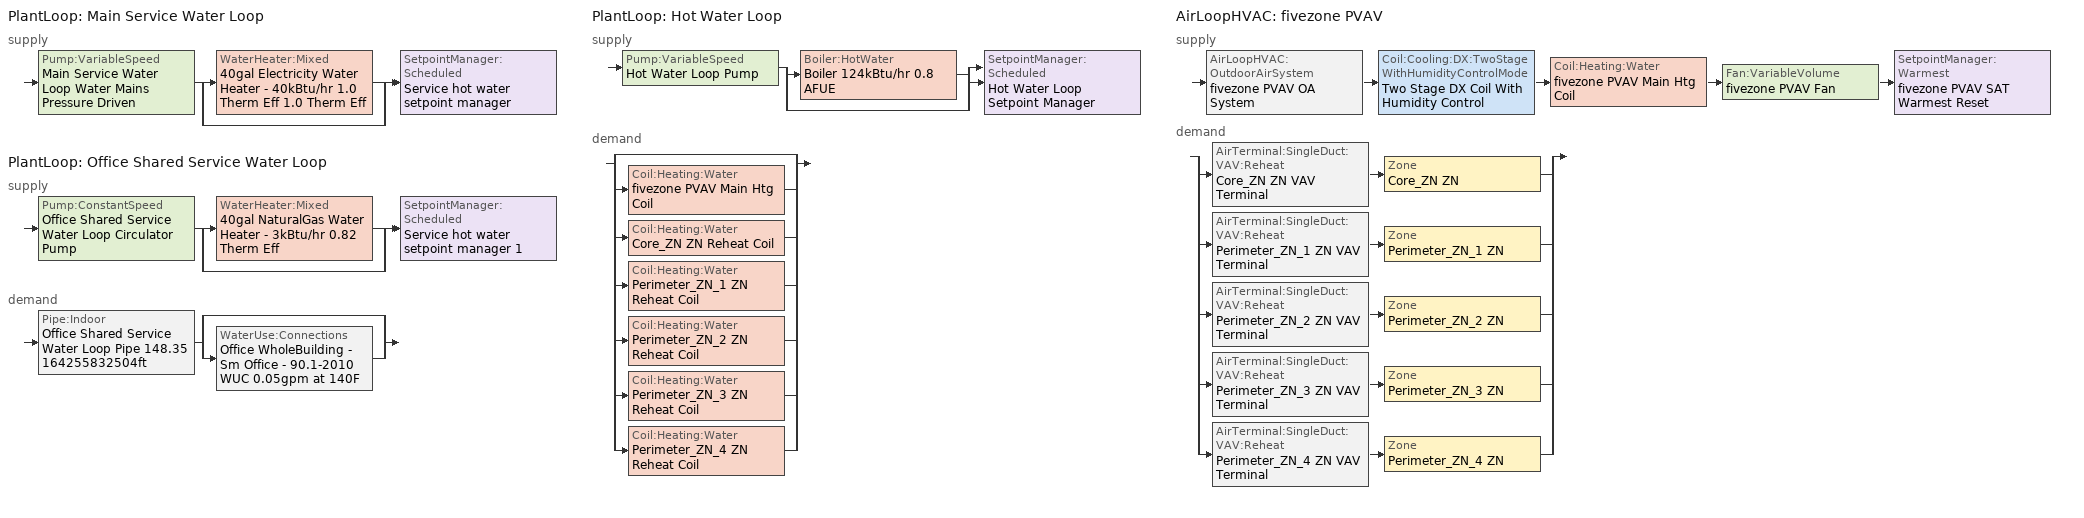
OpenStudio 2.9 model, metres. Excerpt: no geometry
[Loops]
PlantLoop 'Main Service Water Loop'
 supply: Pump:VariableSpeed 'Main Service Water Loop Water Mains Pressure Driven' > split
  | WaterHeater:Mixed '40gal Electricity Water Heater - 40kBtu/hr 1.0 Therm Eff 1.0 Therm Eff'
  | bypass
  join > SetpointManager:Scheduled 'Service hot water setpoint manager'
PlantLoop 'Office Shared Service Water Loop'
 supply: Pump:ConstantSpeed 'Office Shared Service Water Loop Circulator Pump' > split
  | WaterHeater:Mixed '40gal NaturalGas Water Heater - 3kBtu/hr 0.82 Therm Eff'
  | bypass
  join > SetpointManager:Scheduled 'Service hot water setpoint manager 1'
 demand: Pipe:Indoor 'Office Shared Service Water Loop Pipe 148.35164255832504ft' > split
  | bypass
  | WaterUse:Connections 'Office WholeBuilding - Sm Office - 90.1-2010 WUC 0.05gpm at 140F'
PlantLoop 'Hot Water Loop'
 supply: Pump:VariableSpeed 'Hot Water Loop Pump' > split
  | Boiler:HotWater 'Boiler 124kBtu/hr 0.8 AFUE'
  | bypass
  join > SetpointManager:Scheduled 'Hot Water Loop Setpoint Manager'
 demand: split
  | bypass
  | Coil:Heating:Water 'fivezone PVAV Main Htg Coil'
  | Coil:Heating:Water 'Core_ZN ZN Reheat Coil'
  | Coil:Heating:Water 'Perimeter_ZN_1 ZN Reheat Coil'
  | Coil:Heating:Water 'Perimeter_ZN_2 ZN Reheat Coil'
  | Coil:Heating:Water 'Perimeter_ZN_3 ZN Reheat Coil'
  | Coil:Heating:Water 'Perimeter_ZN_4 ZN Reheat Coil'
AirLoopHVAC 'fivezone PVAV'
 supply: AirLoopHVAC:OutdoorAirSystem 'fivezone PVAV OA System' > Coil:Cooling:DX:TwoStageWithHumidityControlMode 'Two Stage DX Coil With Humidity Control' > Coil:Heating:Water 'fivezone PVAV Main Htg Coil' > Fan:VariableVolume 'fivezone PVAV Fan' > SetpointManager:Warmest 'fivezone PVAV SAT Warmest Reset'
 demand: split
  | AirTerminal:SingleDuct:VAV:Reheat 'Core_ZN ZN VAV Terminal' > Zone 'Core_ZN ZN'
  | AirTerminal:SingleDuct:VAV:Reheat 'Perimeter_ZN_1 ZN VAV Terminal' > Zone 'Perimeter_ZN_1 ZN'
  | AirTerminal:SingleDuct:VAV:Reheat 'Perimeter_ZN_2 ZN VAV Terminal' > Zone 'Perimeter_ZN_2 ZN'
  | AirTerminal:SingleDuct:VAV:Reheat 'Perimeter_ZN_3 ZN VAV Terminal' > Zone 'Perimeter_ZN_3 ZN'
  | AirTerminal:SingleDuct:VAV:Reheat 'Perimeter_ZN_4 ZN VAV Terminal' > Zone 'Perimeter_ZN_4 ZN'
[Material] Roughness=Smooth; Thermal Absorptance=0.9; Solar Absorptance=0.7; Visible Absorptance=0.7
Name | Thickness {m} | Conductivity {W/m-K} | Density {kg/m3} | Specific Heat {J/kg-K}
Copper pipe 0.75in type L | 0.001143 | 386 | 8906.27 | 385.1856
Fiberglass batt 0.5in | 0.0127 | 0.0663448 | 11.2129 | 837.36
[Construction]
Copper pipe 0.75in type L with 0.5in fiberglass batt: Fiberglass batt 0.5in, Copper pipe 0.75in type L
[Sizing:Zone] Zone Cooling Design Supply Air Temperature Input Method=SupplyAirTemperature; Zone Cooling Design Supply Air Temperature {C}=12.7778; Zone Cooling Design Supply Air Temperature Difference {deltaC}=11.11; Zone Heating Design Supply Air Temperature Input Method=SupplyAirTemperature; Zone Heating Design Supply Air Temperature {C}=50; Zone Heating Design Supply Air Temperature Difference {deltaC}=11.11; Zone Cooling Design Supply Air Humidity Ratio {kg-H2O/kg-air}=0.0085; Zone Heating Design Supply Air Humidity Ratio {kg-H2O/kg-air}=0.008; Cooling Design Air Flow Method=DesignDay; Heating Design Air Flow Method=DesignDay; Account for Dedicated Outdoor Air System=No; Dedicated Outdoor Air System Control Strategy=NeutralSupplyAir; Dedicated Outdoor Air Low Setpoint Temperature for Design {C}=autosize; Dedicated Outdoor Air High Setpoint Temperature for Design {C}=autosize
Core_ZN ZN; Perimeter_ZN_1 ZN; Perimeter_ZN_2 ZN; Perimeter_ZN_3 ZN; Perimeter_ZN_4 ZN
[Zone equipment]
Core_ZN ZN: Core_ZN ZN VAV Terminal
Perimeter_ZN_1 ZN: Perimeter_ZN_1 ZN VAV Terminal
Perimeter_ZN_2 ZN: Perimeter_ZN_2 ZN VAV Terminal
Perimeter_ZN_3 ZN: Perimeter_ZN_3 ZN VAV Terminal
Perimeter_ZN_4 ZN: Perimeter_ZN_4 ZN VAV Terminal
[PlantLoop] Glycol Concentration=0; Minimum Loop Temperature {C}=10; Plant Loop Volume {m3}=Autocalculate; Load Distribution Scheme=Optimal
Name | Maximum Loop Temperature {C} | Fluid Type
Main Service Water Loop; Office Shared Service Water Loop | 60
Hot Water Loop |  | Water
[Sizing:Plant] Loop Type=Heating; Sizing Option=NonCoincident; Zone Timesteps in Averaging Window=1; Coincident Sizing Factor Mode=None
Name | Design Loop Exit Temperature {C} | Loop Design Temperature Difference {deltaC}
Main Service Water Loop; Office Shared Service Water Loop | 60 | 5
Hot Water Loop | 82.2222 | 11.1111
[SetpointManager:Scheduled] Control Variable=Temperature
Name | Schedule | Setpoint Node or NodeList
Service hot water setpoint manager | Service Water Loop Temp - 140F | Main Service Water Loop Supply Outlet Node
Service hot water setpoint manager 1 | Service Water Loop Temp - 140F 1 | Office Shared Service Water Loop Supply Outlet Node
Hot Water Loop Setpoint Manager | Hot Water Loop Temp - 180F | Hot Water Loop Supply Outlet Node
[Pump:VariableSpeed] Skin Loss Radiative Fraction=0.5; Design Power Sizing Method=PowerPerFlowPerPressure; Design Electric Power per Unit Flow Rate {W/(m3/s)}=348701.1; Design Shaft Power per Unit Flow Rate per Unit Head {W-s/m3-Pa}=1.28205; Design Minimum Flow Rate Fraction=0
Name | Rated Pump Head {Pa} | Motor Efficiency | Pump Control Type
Main Service Water Loop Water Mains Pressure Driven | 0.001 | 1 | Continuous
Hot Water Loop Pump | 179344 | 0.855 | Intermittent
[WaterHeater:Mixed] Tank Volume {m3}=0.151416; Deadband Temperature Difference {deltaC}=2; Maximum Temperature Limit {C}=60; Heater Control Type=Cycle; Off Cycle Parasitic Heat Fraction to Tank=0; On Cycle Parasitic Heat Fraction to Tank=0; Use Side Effectiveness=1; Source Side Effectiveness=1; Use Side Design Flow Rate {m3/s}=autosize; Source Side Design Flow Rate {m3/s}=autosize; Indirect Water Heating Recovery Time {hr}=1.5; Source Side Flow Control Mode=IndirectHeatPrimarySetpoint
Name | Setpoint Temperature Schedule | Heater Maximum Capacity {W} | Heater Fuel Type | Heater Thermal Efficiency | Off Cycle Parasitic Fuel Consumption Rate {W} | Off Cycle Parasitic Fuel Type | On Cycle Parasitic Fuel Consumption Rate {W} | On Cycle Parasitic Fuel Type | Ambient Temperature Indicator | Ambient Temperature Thermal Zone | Off Cycle Loss Coefficient to Ambient Temperature {W/K} | On Cycle Loss Coefficient to Ambient Temperature {W/K} | Ambient Temperature Schedule
40gal Electricity Water Heater - 40kBtu/hr 1.0 Therm Eff 1.0 Therm Eff | Service Water Loop Temp - 140F | 11722.8 | Electricity | 1 | 571 | Electricity | 571 | Electricity | ThermalZone | Core_ZN ZN | 1.20802 | 1.20802
40gal NaturalGas Water Heater - 3kBtu/hr 0.82 Therm Eff | Service Water Loop Temp - 140F 1 | 923.183 | NaturalGas | 0.82 | 0 | NaturalGas | 0 | NaturalGas | Schedule |  | 0.32298 | 0.32298 | Water Heater Ambient Temp Schedule - 71.6f
[WaterUse:Connections]
Office WholeBuilding - Sm Office - 90.1-2010 WUC 0.05gpm at 140F: Water Use Equipment Name 1=Office WholeBuilding - Sm Office - 90.1-2010 Service Water Use 0.05gpm at 140F
[WaterUse:Equipment:Definition]
Office WholeBuilding - Sm Office - 90.1-2010 Service Water Use Def 0.05gpm: Peak Flow Rate {m3/s}=3.15454e-06; Target Temperature Schedule=Mixed Water At Faucet Temp - 140F 1; Sensible Fraction Schedule=Fraction Sensible - 0.2; Latent Fraction Schedule=Fraction Latent - 0.05
[WaterUse:Equipment]
Office WholeBuilding - Sm Office - 90.1-2010 Service Water Use 0.05gpm at 140F: Water Use Equipment Definition=Office WholeBuilding - Sm Office - 90.1-2010 Service Water Use Def 0.05gpm; Flow Rate Fraction Schedule=OfficeSmall BLDG_SWH_SCH
[Pump:ConstantSpeed]
Office Shared Service Water Loop Circulator Pump: Rated Flow Rate {m3/s}=autosize; Rated Pump Head {Pa}=29890.7; Rated Power Consumption {W}=autosize; Motor Efficiency=0.855; Fraction of Motor Inefficiencies to Fluid Stream=0; Pump Control Type=Intermittent; Design Power Sizing Method=PowerPerFlowPerPressure; Design Electric Power per Unit Flow Rate {W/(m3/s)}=348701.1; Design Shaft Power per Unit Flow Rate per Unit Head {W-s/m3-Pa}=1.28205
[Pipe:Indoor]
Office Shared Service Water Loop Pipe 148.35164255832504ft: Construction=Copper pipe 0.75in type L with 0.5in fiberglass batt; Environment Type=Schedule; Ambient Temperature Schedule=Office Shared Service Water Loop Piping Air Temp - 70F; Ambient Air Velocity Schedule=Office Shared Service Water Loop Piping Air Velocity - 0.67mph; Pipe Inside Diameter {m}=0.019939; Pipe Length {m}=45.2176
[Boiler:HotWater]
Boiler 124kBtu/hr 0.8 AFUE: Fuel Type=NaturalGas; Nominal Thermal Efficiency=0.8; Efficiency Curve Temperature Evaluation Variable=LeavingBoiler; Normalized Boiler Efficiency Curve=Boiler with No Minimum Turndown; Design Water Outlet Temperature {C}=82.2222; Minimum Part Load Ratio=0; Maximum Part Load Ratio=1.2; Optimum Part Load Ratio=1; Water Outlet Upper Temperature Limit {C}=95; Boiler Flow Mode=LeavingSetpointModulated; Parasitic Electric Load {W}=0; Sizing Factor=1
[AirLoopHVAC]
fivezone PVAV: Availability Schedule=fivezone PVAV Occ Sch 1; Design Supply Air Flow Rate {m3/s}=AutoSize
[Sizing:System]
fivezone PVAV: Type of Load to Size On=Sensible; Design Outdoor Air Flow Rate {m3/s}=0.367863; Central Heating Maximum System Air Flow Ratio=0.3; Preheat Design Temperature {C}=7.22222; Preheat Design Humidity Ratio {kg-H2O/kg-Air}=0.008; Precool Design Temperature {C}=12.7778; Precool Design Humidity Ratio {kg-H2O/kg-Air}=0.008; Central Cooling Design Supply Air Temperature {C}=12.7778; Central Heating Design Supply Air Temperature {C}=12.7778; Sizing Option=Coincident; 100% Outdoor Air in Cooling=No; 100% Outdoor Air in Heating=No; Central Cooling Design Supply Air Humidity Ratio {kg-H2O/kg-Air}=0.0085; Central Heating Design Supply Air Humidity Ratio {kg-H2O/kg-Air}=0.008; Cooling Design Air Flow Method=DesignDay; Cooling Design Air Flow Rate {m3/s}=0; Heating Design Air Flow Method=DesignDay; Heating Design Air Flow Rate {m3/s}=0; System Outdoor Air Method=ZoneSum; Zone Maximum Outdoor Air Fraction=1; Cooling Supply Air Flow Rate Per Floor Area {m3/s-m2}=0.00996765; Cooling Fraction of Autosized Cooling Supply Air Flow Rate=1; Cooling Supply Air Flow Rate Per Unit Cooling Capacity {m3/s-W}=3.94755e-05; Heating Supply Air Flow Rate Per Floor Area {m3/s-m2}=0.00996765; Heating Fraction of Autosized Heating Supply Air Flow Rate=1; Heating Fraction of Autosized Cooling Supply Air Flow Rate=1; Heating Supply Air Flow Rate Per Unit Heating Capacity {m3/s-W}=3.15882e-05; Cooling Design Capacity Method=CoolingDesignCapacity; Cooling Design Capacity {W}=autosize; Cooling Design Capacity Per Floor Area {W/m2}=234.7; Fraction of Autosized Cooling Design Capacity=1; Heating Design Capacity Method=HeatingDesignCapacity; Heating Design Capacity {W}=autosize; Heating Design Capacity Per Floor Area {W/m2}=157; Fraction of Autosized Heating Design Capacity=1; Central Cooling Capacity Control Method=OnOff
[Fan:VariableVolume]
fivezone PVAV Fan: Availability Schedule=Always On Discrete; Fan Total Efficiency=0.58175; Pressure Rise {Pa}=996.356; Maximum Flow Rate {m3/s}=Autosize; Fan Power Minimum Flow Rate Input Method=Fraction; Fan Power Minimum Flow Fraction=0.25; Fan Power Minimum Air Flow Rate {m3/s}=0; Motor Efficiency=0.895; Motor In Airstream Fraction=1; Fan Power Coefficient 1=0.189848; Fan Power Coefficient 2=0.31447; Fan Power Coefficient 3=0.495682; Fan Power Coefficient 4=0; Fan Power Coefficient 5=0
[Coil:Heating:Water] Availability Schedule=Always On Discrete; Rated Inlet Water Temperature {C}=82.2222; Rated Outlet Water Temperature {C}=71.1111
Name | Rated Inlet Air Temperature {C} | Rated Outlet Air Temperature {C}
fivezone PVAV Main Htg Coil | 7.22222 | 12.7778
Core_ZN ZN Reheat Coil; Perimeter_ZN_1 ZN Reheat Coil; Perimeter_ZN_2 ZN Reheat Coil; Perimeter_ZN_3 ZN Reheat Coil; Perimeter_ZN_4 ZN Reheat Coil | 12.7778 | 50
[Controller:WaterCoil] Action=Normal; Controller Convergence Tolerance {deltaC}=0.0001; Minimum Actuated Flow {m3/s}=0
Name | Water Coil
fivezone PVAV Main Htg Coil Controller | fivezone PVAV Main Htg Coil
Core_ZN ZN Reheat Coil Controller | Core_ZN ZN Reheat Coil
Perimeter_ZN_1 ZN Reheat Coil Controller | Perimeter_ZN_1 ZN Reheat Coil
Perimeter_ZN_2 ZN Reheat Coil Controller | Perimeter_ZN_2 ZN Reheat Coil
Perimeter_ZN_3 ZN Reheat Coil Controller | Perimeter_ZN_3 ZN Reheat Coil
Perimeter_ZN_4 ZN Reheat Coil Controller | Perimeter_ZN_4 ZN Reheat Coil
[Controller:OutdoorAir]
Controller Outdoor Air 1: Minimum Outdoor Air Flow Rate {m3/s}=0; Maximum Outdoor Air Flow Rate {m3/s}=Autosize; Economizer Control Type=DifferentialDryBulb; Economizer Control Action Type=ModulateFlow; Lockout Type=NoLockout; Minimum Limit Type=ProportionalMinimum; Minimum Outdoor Air Schedule=fivezone PVAV Occ Sch; Controller Mechanical Ventilation=fivezone PVAV Ventilation Controller; High Humidity Control=No; Heat Recovery Bypass Control Type=BypassWhenWithinEconomizerLimits
[Controller:MechanicalVentilation]
fivezone PVAV Ventilation Controller: Availability Schedule=Always On Discrete; System Outdoor Air Method=VentilationRateProcedure
[AirLoopHVAC:OutdoorAirSystem]
fivezone PVAV OA System: Controller=Controller Outdoor Air 1
[AirTerminal:SingleDuct:VAV:Reheat] Availability Schedule=Always On Discrete; Maximum Air Flow Rate {m3/s}=AutoSize; Zone Minimum Air Flow Input Method=Constant; Fixed Minimum Air Flow Rate {m3/s}=0; Maximum Hot Water or Steam Flow Rate {m3/s}=AutoSize; Minimum Hot Water or Steam Flow Rate {m3/s}=0; Convergence Tolerance=0.001; Damper Heating Action=ReverseWithLimits; Maximum Flow per Zone Floor Area During Reheat {m3/s-m2}=AutoSize; Maximum Flow Fraction During Reheat=AutoSize; Maximum Reheat Air Temperature {C}=50; Control For Outdoor Air=No
Name | Constant Minimum Air Flow Fraction | Reheat Coil
Core_ZN ZN VAV Terminal | 0.452837 | Core_ZN ZN Reheat Coil
Perimeter_ZN_1 ZN VAV Terminal | 0.285674 | Perimeter_ZN_1 ZN Reheat Coil
Perimeter_ZN_2 ZN VAV Terminal | 0.201976 | Perimeter_ZN_2 ZN Reheat Coil
Perimeter_ZN_3 ZN VAV Terminal | 0.333668 | Perimeter_ZN_3 ZN Reheat Coil
Perimeter_ZN_4 ZN VAV Terminal | 0.2 | Perimeter_ZN_4 ZN Reheat Coil
[SetpointManager:Warmest]
fivezone PVAV SAT Warmest Reset: Control Variable=Temperature; Minimum Setpoint Temperature {C}=12.7778; Maximum Setpoint Temperature {C}=15.5556; Strategy=MaximumTemperature; Setpoint Node or NodeList=fivezone PVAV Supply Outlet Node
[Coil:Cooling:DX:TwoStageWithHumidityControlMode]
Two Stage DX Coil With Humidity Control: Availability Schedule=Always On Schedule; Crankcase Heater Capacity {W}=0; Maximum Outdoor Dry-Bulb Temperature for Crankcase Heater Operation {C}=10; Number of Capacity Stages=2; Number of Enhanced Dehumidification Modes=1; Normal Mode Stage 1 Coil Performance=Coil Performance DX Cooling 1; Normal Mode Stage 1 Plus 2 Coil Performance=Coil Performance DX Cooling 2; Dehumidification Mode 1 Stage 1 Coil Performance=Coil Performance DX Cooling 3; Dehumidification Mode 1 Stage 1 Plus 2 Coil Performance=Coil Performance DX Cooling 4; Basin Heater Capacity {W/K}=0; Basin Heater Setpoint Temperature {C}=2
[CoilPerformance:DX:Cooling] Gross Rated Total Cooling Capacity {W}=4500; Gross Rated Sensible Heat Ratio=0.687; Rated Air Flow Rate {m3/s}=0.2; Nominal Time for Condensate Removal to Begin {s}=1000; Ratio of Initial Moisture Evaporation Rate and Steady State Latent Capacity=1.5; Maximum Cycling Rate {cycles/hr}=3; Latent Capacity Time Constant {s}=45; Condenser Type=AirCooled; Evaporative Condenser Effectiveness=0.9; Evaporative Condenser Air Flow Rate {m3/s}=autosize; Evaporative Condenser Pump Rated Power Consumption {W}=autosize
Name | Gross Rated Cooling COP {W/W} | Fraction of Air Flow Bypassed Around Coil | Total Cooling Capacity Function of Temperature Curve | Total Cooling Capacity Function of Flow Fraction Curve | Energy Input Ratio Function of Temperature Curve | Energy Input Ratio Function of Flow Fraction Curve | Part Load Fraction Correlation Curve
Coil Performance DX Cooling 1 | 3 | 0.5 | Curve Biquadratic 38 | Curve Quadratic 53 | Curve Biquadratic 41 | Curve Quadratic 44 | Curve Quadratic 52
Coil Performance DX Cooling 2 | 3 | 0 | Curve Biquadratic 42 | Curve Quadratic 51 | Curve Biquadratic 40 | Curve Quadratic 45 | Curve Quadratic 49
Coil Performance DX Cooling 3 | 2.7 | 0.5 | Curve Biquadratic 35 | Curve Quadratic 48 | Curve Biquadratic 37 | Curve Quadratic 50 | Curve Quadratic 47
Coil Performance DX Cooling 4 | 2.7 | 0 | Curve Biquadratic 7 | Curve Quadratic 10 | Curve Biquadratic 39 | Curve Quadratic 55 | Curve Quadratic 54
[Schedule:Ruleset]
Name | Default Day Schedule | Summer Design Day Schedule | Winter Design Day Schedule
Service Water Loop Temp - 140F | Service Water Loop Temp - 140F Default
Fraction Sensible - 0.2 | Fraction Sensible - 0.2 Default
Fraction Latent - 0.05 | Fraction Latent - 0.05 Default
OfficeSmall BLDG_SWH_SCH | OfficeSmall BLDG_SWH_SCH Default | OfficeSmall BLDG_SWH_SCH Summer Design Day | OfficeSmall BLDG_SWH_SCH Winter Design Day
Mixed Water At Faucet Temp - 140F 1 | Mixed Water At Faucet Temp - 140F Default 1
Service Water Loop Temp - 140F 1 | Service Water Loop Temp - 140F Default 1
Water Heater Ambient Temp Schedule - 71.6f | Water Heater Ambient Temp Schedule - 71.6f Default
Office Shared Service Water Loop Piping Air Temp - 70F | Office Shared Service Water Loop Piping Air Temp - 70F Default
Office Shared Service Water Loop Piping Air Velocity - 0.67mph | Office Shared Service Water Loop Piping Air Velocity - 0.67mph Default
Hot Water Loop Temp - 180F | Hot Water Loop Temp - 180F Default
fivezone PVAV Occ Sch | fivezone PVAV Occ Sch Default | fivezone PVAV Occ Sch Summer Design Day | fivezone PVAV Occ Sch Winter Design Day
Always On Schedule | Always Off Schedule Day
fivezone PVAV Occ Sch 1 | fivezone PVAV Occ Sch Default 1 | fivezone PVAV Occ Sch Summer Design Day 1 | fivezone PVAV Occ Sch Winter Design Day 1
[Schedule:Day]
Service Water Loop Temp - 140F Default; Mixed Water At Faucet Temp - 140F Default 1; Service Water Loop Temp - 140F Default 1: 24, 0, 60
Fraction Sensible - 0.2 Default: 24, 0, 0.2
Fraction Latent - 0.05 Default: 24, 0, 0.05
OfficeSmall BLDG_SWH_SCH Default; fivezone PVAV Occ Sch Sunday; fivezone PVAV Occ Sch Sunday 1; Schedule Day 1 with NoOvernightSetback 32: 24, 0, 0
OfficeSmall BLDG_SWH_SCH Winter Design Day; OfficeSmall BLDG_SWH_SCH Summer Design Day; OfficeSmall BLDG_SWH_SCH WntrDsn|SmrDsn|Wkdy Day: 7, 0, 0, 8, 0, 0.27, 9, 0, 0.55, 11, 0, 0.64, 12, 0, 0.82, 13, 0, 1, 14, 0, 0.91, 16, 0, 0.55, 17, 0, 0.73, 19, 0, 0.37, 20, 0, 0.18, 21, 0, 0.27, 22, 0, 0.09, 24, 0, 0
Water Heater Ambient Temp Schedule - 71.6f Default: 24, 0, 22
Office Shared Service Water Loop Piping Air Temp - 70F Default: 24, 0, 21.1111
Office Shared Service Water Loop Piping Air Velocity - 0.67mph Default: 24, 0, 0.3
Hot Water Loop Temp - 180F Default: 24, 0, 82.2222
fivezone PVAV Occ Sch Default; fivezone PVAV Occ Sch Default 1: 7, 0, 0, 18, 0, 1, 24, 0, 0
fivezone PVAV Occ Sch Winter Design Day; fivezone PVAV Occ Sch Summer Design Day; Always Off Schedule Day; fivezone PVAV Occ Sch Summer Design Day 1; fivezone PVAV Occ Sch Winter Design Day 1: 24, 0, 1
Schedule Day 1 with NoOvernightSetback 30; Schedule Day 1 with NoOvernightSetback 31: 7, 0, 1, 18, 0, 1, 24, 0, 1
[Schedule:Rule] Date Specification Type=DateRange; Start Month=1; Start Day=1; End Month=12; End Day=31
Name | Schedule Ruleset | Rule Order | Day Schedule | Apply Monday | Apply Tuesday | Apply Wednesday | Apply Thursday | Apply Friday | Apply Sunday | Apply Saturday
Schedule Rule 16 | OfficeSmall BLDG_SWH_SCH | 0 | OfficeSmall BLDG_SWH_SCH WntrDsn|SmrDsn|Wkdy Day | Yes | Yes | Yes | Yes | Yes
fivezone PVAV Occ Sch Sunday Rule | fivezone PVAV Occ Sch | 0 | fivezone PVAV Occ Sch Sunday |  |  |  |  |  | Yes | Yes
fivezone PVAV Occ Sch Sunday Rule 1 | fivezone PVAV Occ Sch 1 | 3 | fivezone PVAV Occ Sch Sunday 1 |  |  |  |  |  | Yes | Yes
fivezone PVAV Occ Sch Default 1 with new start/end dates | fivezone PVAV Occ Sch 1 | 2 | Schedule Day 1 with NoOvernightSetback 30 | Yes | Yes | Yes | Yes | Yes | Yes | Yes
fivezone PVAV Occ Sch Default 1 with new start/end dates with new start/end dates | fivezone PVAV Occ Sch 1 | 1 | Schedule Day 1 with NoOvernightSetback 31 | Yes | Yes | Yes | Yes | Yes | Yes | Yes
fivezone PVAV Occ Sch Sunday Rule 1 with new start/end dates | fivezone PVAV Occ Sch 1 | 0 | Schedule Day 1 with NoOvernightSetback 32 | No | No | No | No | No | Yes | Yes
[Schedule:Constant]
Always On Discrete: Value=1
[Curve:Cubic]
Boiler with No Minimum Turndown: Coefficient1 Constant=0.7463; Coefficient2 x=1.3196; Coefficient3 x**2=-2.2154; Coefficient4 x**3=1.1674; Minimum Value of x=0; Maximum Value of x=1.3
[Curve:Biquadratic] Minimum Value of x=-100; Maximum Value of x=100; Minimum Value of y=-100; Maximum Value of y=100
Name | Coefficient1 Constant | Coefficient2 x | Coefficient3 x**2 | Coefficient4 y | Coefficient5 y**2 | Coefficient6 x*y
Curve Biquadratic 38; Curve Biquadratic 42 | 1.06794 | -0.0312618 | 0.00197431 | -0.00272643 | -5.52654e-05 | -6.31169e-05
Curve Biquadratic 41; Curve Biquadratic 40 | 0.17406 | 0.0222815 | -0.000134077 | 0.028298 | 0.0004851 | -0.00167709
Curve Biquadratic 35; Curve Biquadratic 7 | 0.59678 | 0.0342166 | 0.000113924 | -0.00375859 | -9.17495e-05 | -8.98373e-05
Curve Biquadratic 37; Curve Biquadratic 39 | 0.435348 | 0.00401564 | 0.000604235 | 0.015824 | 0.000747287 | -0.00177974
[Curve:Quadratic]
Name | Coefficient1 Constant | Coefficient2 x | Coefficient3 x**2 | Minimum Value of x | Maximum Value of x
Curve Quadratic 53; Curve Quadratic 51; Curve Quadratic 48; Curve Quadratic 10 | 0.8 | 0.2 | 0 | 0.5 | 1.5
Curve Quadratic 44; Curve Quadratic 45; Curve Quadratic 50; Curve Quadratic 55 | 1.1552 | -0.1808 | 0.0256 | 0.5 | 1.5
Curve Quadratic 52; Curve Quadratic 49; Curve Quadratic 47; Curve Quadratic 54 | 0.85 | 0.15 | 0 | 0 | 1
